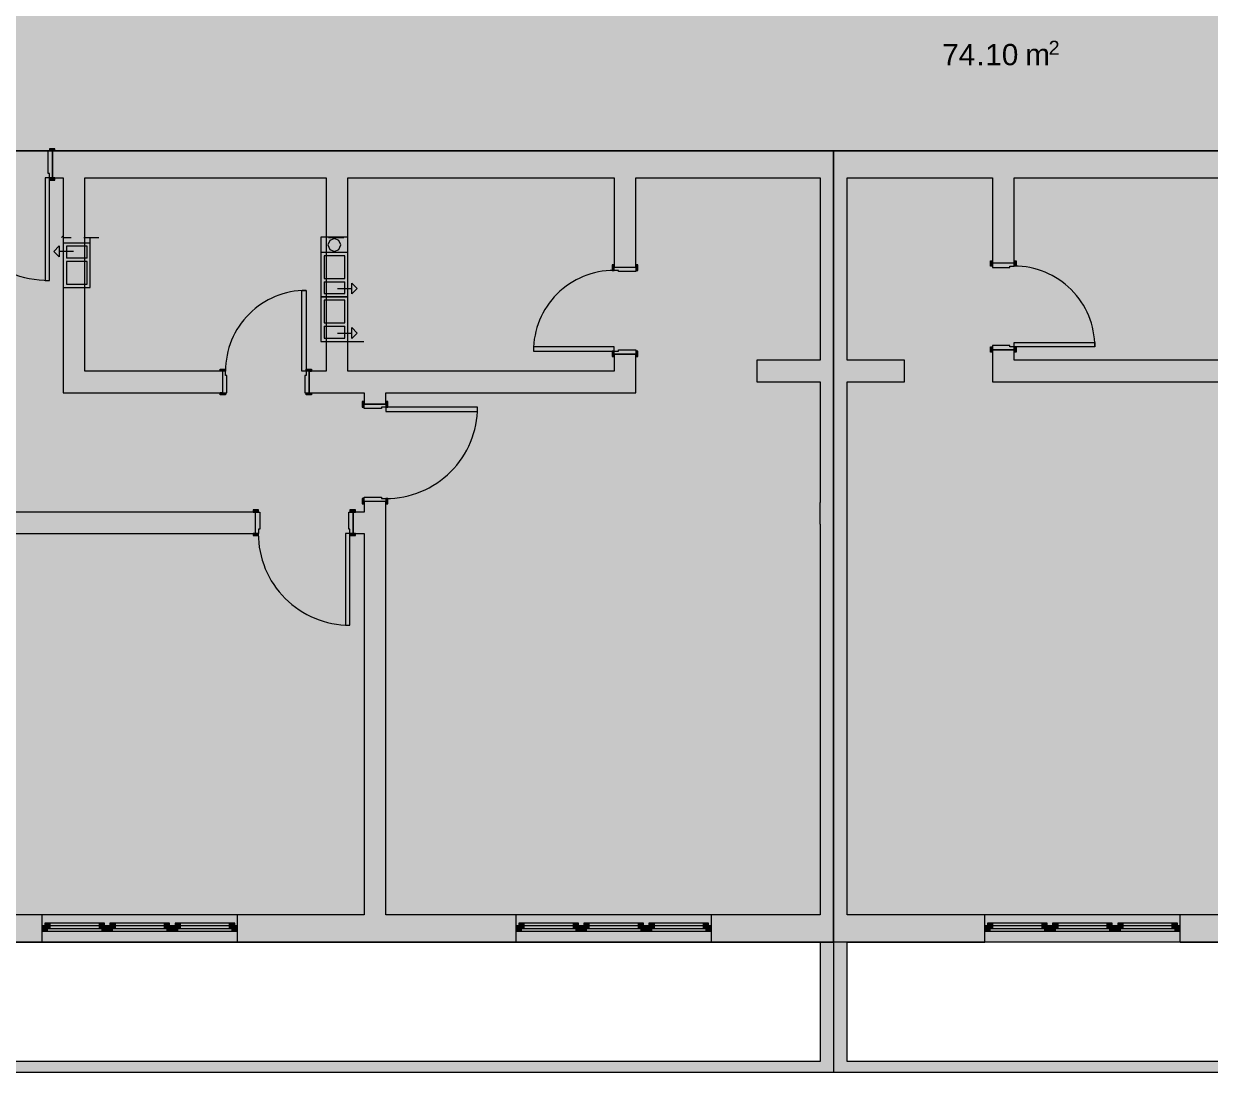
# Model space of a CAD drawing. Header units: centimetres. Extents: x -2733 to 2483, y -2206 to 1504.
# Drawn here: x -450 to 644, y -1778 to -811 of the extents above; entities that cross this region are included whole.
import ezdxf

# ---------------------------------------------------------------- set-up
doc = ezdxf.new("R2010")
doc.units = ezdxf.units.CM
for name, color, linetype, lineweight, true_color in [('kufiri i objektit', 7, 'Continuous', 0, 0xb36d4d), ('PDF_2D Drafting - General', 7, 'Continuous', 0, 0x7f7f7f), ('PDF_Muret', 7, 'Continuous', 0, 0x7f7f7f)]:
    doc.layers.add(name, color=color, linetype=linetype, lineweight=lineweight, true_color=true_color)
doc.layers.add('ndarjet-njesite', color=1, linetype='Continuous', lineweight=0)
doc.layers.add('PDF_Oxhaqet', color=7, linetype='Continuous', lineweight=0)
doc.styles.add('PDF Arial', font='arial.ttf')

msp = doc.modelspace()

# ---------------------------------------------------------------- hatches: boundary and pattern name
at = {"layer": 'PDF_2D Drafting - General', "true_color": 0xe5f8e5, "transparency": 33554559}
msp.add_hatch(color=7, dxfattribs=at).paths.add_polyline_path([(-561.7, -928.1), (-561.7, -747.4), (308.9, -747.4), (308.9, -707.5), (296.4, -707.5), (296.4, 39.3), (308.9, 39.3), (623.6, 39.3), (623.6, -410), (636.1, -410), (1033.6, -410), (1033.6, -422.5), (1033.6, -707.4), (1294, -707.4), (1294, -928.1)])
at = {"layer": 'PDF_2D Drafting - General', "true_color": 0xf2f9ff, "transparency": 33554559}
msp.add_hatch(color=7, dxfattribs=at).paths.add_polyline_path([(296.4, -928.1), (1294, -928.1), (1294, -707.4), (1306.5, -707.4), (1306.5, -235.6), (1306.4, -223.1), (2309, -223.1), (2309, -235.6), (2309, -1389.7), (1863.7, -1389.6), (1679.6, -1389.6), (1679.6, -1657.8), (308.9, -1657.8), (296.4, -1657.8)])
at = {"layer": 'PDF_2D Drafting - General', "true_color": 0xfafafa, "transparency": 33554559}
msp.add_hatch(color=7, dxfattribs=at).paths.add_polyline_path([(-561.7, -804.6), (-561.7, -817.1), (-561.7, -928.1), (296.4, -928.1), (296.4, -1657.8), (-1794.7, -1657.8), (-1794.7, -804.6)])
at = {"layer": 'PDF_Muret', "true_color": 0xffffff, "transparency": 33554559}
for points in [[(-423.7, -928.1), (-423.7, -953.1), (-426.5, -953.1), (-426.5, -949.1), (-427.7, -949.1), (-427.7, -928.1)], [(114.1, -1039.5), (98.1, -1039.5), (98.1, -1038.3), (94.1, -1038.3), (94.1, -1035.5), (114.1, -1035.5)], [(442.8, -1035.6), (442.8, -1031.6), (462.8, -1031.6), (462.8, -1034.4), (458.8, -1034.4), (458.8, -1035.6)], [(114.1, -1115.5), (94.1, -1115.5), (94.1, -1112.7), (98.1, -1112.7), (98.1, -1111.5), (114.1, -1111.5)], [(442.8, -1111.6), (442.8, -1107.6), (458.8, -1107.6), (458.8, -1108.8), (462.8, -1108.8), (462.8, -1111.6)], [(-263, -1151.2), (-267, -1151.2), (-267, -1131.2), (-264.2, -1131.2), (-264.2, -1135.2), (-263, -1135.2)], [(-187, -1151.2), (-191, -1151.2), (-191, -1135.2), (-189.8, -1135.2), (-189.8, -1131.2), (-187, -1131.2)], [(-136.3, -1161.6), (-116.3, -1161.6), (-116.3, -1164.4), (-120.3, -1164.4), (-120.3, -1165.6), (-136.3, -1165.6)], [(-136.3, -1247.6), (-120.3, -1247.6), (-120.3, -1248.8), (-116.3, -1248.8), (-116.3, -1251.6), (-136.3, -1251.6)], [(-232.6, -1261.2), (-232.6, -1277.1), (-233.8, -1277.1), (-233.8, -1281.1), (-236.6, -1281.1), (-236.6, -1261.2)], [(-146.6, -1261.2), (-146.6, -1281.1), (-149.4, -1281.1), (-149.4, -1277.1), (-150.6, -1277.1), (-150.6, -1261.2)], [(-425.7, -1640.3), (-380.7, -1640.3), (-380.7, -1645.3), (-378.2, -1645.3), (-378.2, -1647.8), (-428.2, -1647.8), (-428.2, -1645.3), (-425.7, -1645.3)], [(-365.7, -1640.3), (-320.7, -1640.3), (-320.7, -1645.3), (-318.2, -1645.3), (-318.2, -1647.8), (-368.2, -1647.8), (-368.2, -1645.3), (-365.7, -1645.3)], [(-305.7, -1640.3), (-260.7, -1640.3), (-260.7, -1645.3), (-258.2, -1645.3), (-258.2, -1647.8), (-308.2, -1647.8), (-308.2, -1645.3), (-305.7, -1645.3)], [(11.2, -1640.3), (56.2, -1640.3), (56.2, -1645.3), (58.7, -1645.3), (58.7, -1647.8), (8.7, -1647.8), (8.7, -1645.3), (11.2, -1645.3)], [(71.2, -1640.3), (116.2, -1640.3), (116.2, -1645.3), (118.7, -1645.3), (118.7, -1647.8), (68.7, -1647.8), (68.7, -1645.3), (71.2, -1645.3)], [(131.2, -1640.3), (176.2, -1640.3), (176.2, -1645.3), (178.7, -1645.3), (178.7, -1647.8), (128.7, -1647.8), (128.7, -1645.3), (131.2, -1645.3)], [(443.3, -1640.3), (488.3, -1640.3), (488.3, -1645.3), (490.8, -1645.3), (490.8, -1647.8), (440.8, -1647.8), (440.8, -1645.3), (443.3, -1645.3)], [(503.3, -1640.3), (548.3, -1640.3), (548.3, -1645.3), (550.8, -1645.3), (550.8, -1647.8), (500.8, -1647.8), (500.8, -1645.3), (503.3, -1645.3)], [(563.3, -1640.3), (608.3, -1640.3), (608.3, -1645.3), (610.8, -1645.3), (610.8, -1647.8), (560.8, -1647.8), (560.8, -1645.3), (563.3, -1645.3)], [(-433.2, -1647.8), (-433.2, -1642.8), (-430.7, -1642.8), (-430.7, -1645.3), (-428.2, -1645.3), (-428.2, -1647.8)], [(-373.2, -1642.8), (-373.2, -1647.8), (-378.2, -1647.8), (-378.2, -1645.3), (-375.7, -1645.3), (-375.7, -1642.8)], [(-373.2, -1647.8), (-373.2, -1642.8), (-370.7, -1642.8), (-370.7, -1645.3), (-368.2, -1645.3), (-368.2, -1647.8)], [(-313.2, -1642.8), (-313.2, -1647.8), (-318.2, -1647.8), (-318.2, -1645.3), (-315.7, -1645.3), (-315.7, -1642.8)], [(-313.2, -1647.8), (-313.2, -1642.8), (-310.7, -1642.8), (-310.7, -1645.3), (-308.2, -1645.3), (-308.2, -1647.8)], [(-253.2, -1642.8), (-253.2, -1647.8), (-258.2, -1647.8), (-258.2, -1645.3), (-255.7, -1645.3), (-255.7, -1642.8)], [(3.7, -1647.8), (3.7, -1642.8), (6.2, -1642.8), (6.2, -1645.3), (8.7, -1645.3), (8.7, -1647.8)], [(63.7, -1642.8), (63.7, -1647.8), (58.7, -1647.8), (58.7, -1645.3), (61.2, -1645.3), (61.2, -1642.8)], [(63.7, -1647.8), (63.7, -1642.8), (66.2, -1642.8), (66.2, -1645.3), (68.7, -1645.3), (68.7, -1647.8)], [(123.7, -1642.8), (123.7, -1647.8), (118.7, -1647.8), (118.7, -1645.3), (121.2, -1645.3), (121.2, -1642.8)], [(123.7, -1647.8), (123.7, -1642.8), (126.2, -1642.8), (126.2, -1645.3), (128.7, -1645.3), (128.7, -1647.8)], [(183.7, -1642.8), (183.7, -1647.8), (178.7, -1647.8), (178.7, -1645.3), (181.2, -1645.3), (181.2, -1642.8)], [(435.8, -1647.8), (435.8, -1642.8), (438.3, -1642.8), (438.3, -1645.3), (440.8, -1645.3), (440.8, -1647.8)], [(495.8, -1642.8), (495.8, -1647.8), (490.8, -1647.8), (490.8, -1645.3), (493.3, -1645.3), (493.3, -1642.8)], [(495.8, -1647.8), (495.8, -1642.8), (498.3, -1642.8), (498.3, -1645.3), (500.8, -1645.3), (500.8, -1647.8)], [(555.8, -1642.8), (555.8, -1647.8), (550.8, -1647.8), (550.8, -1645.3), (553.3, -1645.3), (553.3, -1642.8)], [(555.8, -1647.8), (555.8, -1642.8), (558.3, -1642.8), (558.3, -1645.3), (560.8, -1645.3), (560.8, -1647.8)], [(615.8, -1642.8), (615.8, -1647.8), (610.8, -1647.8), (610.8, -1645.3), (613.3, -1645.3), (613.3, -1642.8)]]:
    msp.add_hatch(color=7, dxfattribs=at).paths.add_polyline_path(points)

# ---------------------------------------------------------------- linework, layer by layer
at = {"layer": 'kufiri i objektit', "lineweight": 5}
msp.add_lwpolyline([(293.9, 39.3), (293.9, 122.7), (-2197.9, 122.7), (-2197.9, -1778), (2482.6, -1778), (2482.6, 1504), (532.4, 1504), (532.4, 39.3)], close=True, dxfattribs=at)
at = {"layer": 'ndarjet-njesite'}
for points in [[(-561.7, -928.1), (-561.7, -747.4), (308.9, -747.4), (308.9, 39.3), (636.1, 39.3), (636.1, -397.5), (832, -397.5), (1021.1, -397.5), (1021.1, -707.4), (1294, -707.4), (1294, -928.1), (-561.7, -928.1)], [(296.4, -928.1), (1294, -928.1), (1294, -707.4), (1306.5, -707.4), (1306.5, -235.6), (1306.4, -223.1), (2309, -223.1), (2309, -235.6), (2309, -1389.7), (1863.7, -1389.6), (1679.6, -1389.6), (1679.6, -1657.8), (308.9, -1657.8), (296.4, -1657.8), (296.4, -928.1)], [(-561.7, -804.6), (-561.7, -817.1), (-561.7, -928.1), (296.4, -928.1), (296.4, -1657.8), (-1794.7, -1657.8), (-1794.7, -804.6), (-561.7, -804.6)]]:
    msp.add_lwpolyline(points, close=True, dxfattribs=at)
msp.add_lwpolyline([(296.4, -1657.8), (296.4, -1778)], dxfattribs=at)
at = {"layer": 'PDF_2D Drafting - General', "lineweight": 9}
for points in [[(296.4, -928.1), (-561.7, -928.1)], [(-561.7, -928.1), (1294, -928.1)], [(296.4, -928.1), (1294, -928.1)], [(296.4, -1657.8), (296.4, -928.1)], [(296.4, -1657.8), (296.4, -928.1)], [(-1794.7, -1657.8), (296.4, -1657.8)], [(308.9, -1657.8), (296.4, -1657.8)], [(1679.6, -1657.8), (308.9, -1657.8)]]:
    msp.add_lwpolyline(points, dxfattribs=at)
at = {"layer": 'PDF_Muret', "lineweight": 5}
for points in [[(-427.7, -949.1), (-427.7, -928.1)], [(-427.7, -928.1), (-423.7, -928.1)], [(-421.5, -926.2), (-426.5, -926.2)], [(-426.5, -926.2), (-426.5, -928.1)], [(-426.5, -928.1), (-421.5, -928.1)], [(-423.7, -928.1), (-423.7, -953.1)], [(-421.5, -928.1), (-421.5, -926.2)], [(-426.5, -949.1), (-427.7, -949.1)], [(-426.5, -953.1), (-426.5, -949.1)], [(-426.5, -953.1), (-430.5, -953.1)], [(-430.5, -953.1), (-430.5, -1047.6)], [(-421.5, -953.1), (-426.5, -953.1)], [(-426.5, -953.1), (-426.5, -955)], [(-423.7, -953.1), (-426.5, -953.1)], [(-426.5, -1047.6), (-426.5, -953.1)], [(-426.5, -955), (-421.5, -955)], [(-421.5, -955), (-421.5, -953.1)], [(94.1, -1033.3), (92.2, -1033.3)], [(92.2, -1033.3), (92.2, -1038.3)], [(92.2, -1038.3), (94.1, -1038.3)], [(94.1, -1038.3), (94.1, -1033.3)], [(94.1, -1038.3), (94.1, -1035.5)], [(94.1, -1035.5), (114.1, -1035.5)], [(98.1, -1038.3), (94.1, -1038.3)], [(98.1, -1039.5), (98.1, -1038.3)], [(116, -1033.3), (114.1, -1033.3)], [(114.1, -1033.3), (114.1, -1038.3)], [(114.1, -1035.5), (114.1, -1039.5)], [(114.1, -1038.3), (116, -1038.3)], [(116, -1038.3), (116, -1033.3)], [(440.9, -1034.4), (440.9, -1029.4)], [(440.9, -1029.4), (442.8, -1029.4)], [(442.8, -1034.4), (440.9, -1034.4)], [(442.8, -1029.4), (442.8, -1034.4)], [(462.8, -1031.6), (442.8, -1031.6)], [(442.8, -1031.6), (442.8, -1035.6)], [(442.8, -1035.6), (458.8, -1035.6)], [(458.8, -1035.6), (458.8, -1034.4)], [(458.8, -1034.4), (462.8, -1034.4)], [(462.8, -1034.4), (462.8, -1029.4)], [(462.8, -1029.4), (464.7, -1029.4)], [(462.8, -1034.4), (462.8, -1031.6)], [(464.7, -1034.4), (462.8, -1034.4)], [(464.7, -1029.4), (464.7, -1034.4)], [(-430.5, -1047.6), (-426.5, -1047.6)], [(114.1, -1039.5), (98.1, -1039.5)], [(-193.8, -1131.2), (-193.8, -1056.8)], [(-193.8, -1056.8), (-189.8, -1056.8)], [(-189.8, -1056.8), (-189.8, -1131.2)], [(94.1, -1108.7), (19.7, -1108.7)], [(19.7, -1108.7), (19.7, -1112.7)], [(19.7, -1112.7), (94.1, -1112.7)], [(92.2, -1112.7), (92.2, -1117.7)], [(94.1, -1112.7), (92.2, -1112.7)], [(94.1, -1112.7), (94.1, -1108.7)], [(94.1, -1117.7), (94.1, -1112.7)], [(94.1, -1115.5), (94.1, -1112.7)], [(94.1, -1112.7), (98.1, -1112.7)], [(114.1, -1115.5), (94.1, -1115.5)], [(98.1, -1112.7), (98.1, -1111.5)], [(98.1, -1111.5), (114.1, -1111.5)], [(114.1, -1111.5), (114.1, -1115.5)], [(114.1, -1112.7), (114.1, -1117.7)], [(116, -1112.7), (114.1, -1112.7)], [(116, -1117.7), (116, -1112.7)], [(440.9, -1113.8), (440.9, -1108.8)], [(440.9, -1108.8), (442.8, -1108.8)], [(442.8, -1113.8), (440.9, -1113.8)], [(458.8, -1107.6), (442.8, -1107.6)], [(442.8, -1107.6), (442.8, -1111.6)], [(442.8, -1108.8), (442.8, -1113.8)], [(442.8, -1111.6), (462.8, -1111.6)], [(458.8, -1108.8), (458.8, -1107.6)], [(462.8, -1108.8), (458.8, -1108.8)], [(462.8, -1108.8), (462.8, -1104.8)], [(462.8, -1104.8), (537.2, -1104.8)], [(462.8, -1113.8), (462.8, -1108.8)], [(462.8, -1108.8), (464.7, -1108.8)], [(462.8, -1111.6), (462.8, -1108.8)], [(537.2, -1108.8), (462.8, -1108.8)], [(464.7, -1113.8), (462.8, -1113.8)], [(464.7, -1108.8), (464.7, -1113.8)], [(537.2, -1104.8), (537.2, -1108.8)], [(92.2, -1117.7), (94.1, -1117.7)], [(114.1, -1117.7), (116, -1117.7)], [(-269.2, -1131.2), (-269.2, -1129.3)], [(-269.2, -1129.3), (-264.2, -1129.3)], [(-264.2, -1131.2), (-269.2, -1131.2)], [(-264.2, -1131.2), (-267, -1131.2)], [(-267, -1131.2), (-267, -1151.2)], [(-264.2, -1129.3), (-264.2, -1131.2)], [(-264.2, -1135.2), (-264.2, -1131.2)], [(-263, -1135.2), (-264.2, -1135.2)], [(-263, -1151.2), (-263, -1135.2)], [(-189.8, -1131.2), (-193.8, -1131.2)], [(-189.8, -1135.2), (-191, -1135.2)], [(-191, -1135.2), (-191, -1151.2)], [(-189.8, -1129.3), (-184.8, -1129.3)], [(-189.8, -1131.2), (-189.8, -1129.3)], [(-184.8, -1131.2), (-189.8, -1131.2)], [(-187, -1131.2), (-189.8, -1131.2)], [(-189.8, -1131.2), (-189.8, -1135.2)], [(-187, -1151.2), (-187, -1131.2)], [(-184.8, -1129.3), (-184.8, -1131.2)], [(-269.2, -1153.1), (-269.2, -1151.2)], [(-269.2, -1151.2), (-264.2, -1151.2)], [(-264.2, -1153.1), (-269.2, -1153.1)], [(-267, -1151.2), (-263, -1151.2)], [(-264.2, -1151.2), (-264.2, -1153.1)], [(-191, -1151.2), (-187, -1151.2)], [(-189.8, -1151.2), (-184.8, -1151.2)], [(-189.8, -1153.1), (-189.8, -1151.2)], [(-184.8, -1153.1), (-189.8, -1153.1)], [(-184.8, -1151.2), (-184.8, -1153.1)], [(-136.3, -1159.4), (-138.2, -1159.4)], [(-138.2, -1159.4), (-138.2, -1164.4)], [(-136.3, -1164.4), (-136.3, -1159.4)], [(-114.4, -1159.4), (-116.3, -1159.4)], [(-116.3, -1159.4), (-116.3, -1164.4)], [(-114.4, -1164.4), (-114.4, -1159.4)], [(-138.2, -1164.4), (-136.3, -1164.4)], [(-136.3, -1161.6), (-116.3, -1161.6)], [(-136.3, -1165.6), (-136.3, -1161.6)], [(-120.3, -1165.6), (-136.3, -1165.6)], [(-116.3, -1164.4), (-120.3, -1164.4)], [(-120.3, -1164.4), (-120.3, -1165.6)], [(-116.3, -1161.6), (-116.3, -1164.4)], [(-116.3, -1164.4), (-114.4, -1164.4)], [(-31.9, -1164.4), (-116.3, -1164.4)], [(-116.3, -1164.4), (-116.3, -1168.4)], [(-116.3, -1168.4), (-31.9, -1168.4)], [(-31.9, -1168.4), (-31.9, -1164.4)], [(-138.2, -1248.8), (-138.2, -1253.8)], [(-136.3, -1248.8), (-138.2, -1248.8)], [(-138.2, -1253.8), (-136.3, -1253.8)], [(-136.3, -1247.6), (-120.3, -1247.6)], [(-136.3, -1251.6), (-136.3, -1247.6)], [(-136.3, -1253.8), (-136.3, -1248.8)], [(-116.3, -1251.6), (-136.3, -1251.6)], [(-120.3, -1247.6), (-120.3, -1248.8)], [(-120.3, -1248.8), (-116.3, -1248.8)], [(-116.3, -1248.8), (-116.3, -1253.8)], [(-114.4, -1248.8), (-116.3, -1248.8)], [(-116.3, -1248.8), (-116.3, -1251.6)], [(-116.3, -1253.8), (-114.4, -1253.8)], [(-114.4, -1253.8), (-114.4, -1248.8)], [(-233.8, -1259.3), (-238.8, -1259.3)], [(-238.8, -1259.3), (-238.8, -1261.2)], [(-238.8, -1261.2), (-233.8, -1261.2)], [(-236.6, -1281.1), (-236.6, -1261.2)], [(-236.6, -1261.2), (-232.6, -1261.2)], [(-233.8, -1261.2), (-233.8, -1259.3)], [(-232.6, -1261.2), (-232.6, -1277.1)], [(-150.6, -1277.1), (-150.6, -1261.2)], [(-150.6, -1261.2), (-146.6, -1261.2)], [(-144.4, -1259.3), (-149.4, -1259.3)], [(-149.4, -1259.3), (-149.4, -1261.2)], [(-149.4, -1261.2), (-144.4, -1261.2)], [(-146.6, -1261.2), (-146.6, -1281.1)], [(-144.4, -1261.2), (-144.4, -1259.3)], [(-232.6, -1277.1), (-233.8, -1277.1)], [(-233.8, -1277.1), (-233.8, -1281.1)], [(-149.4, -1277.1), (-150.6, -1277.1)], [(-149.4, -1281.1), (-149.4, -1277.1)], [(-233.8, -1281.1), (-238.8, -1281.1)], [(-238.8, -1281.1), (-238.8, -1283)], [(-238.8, -1283), (-233.8, -1283)], [(-233.8, -1281.1), (-236.6, -1281.1)], [(-233.8, -1283), (-233.8, -1281.1)], [(-149.4, -1281.1), (-153.4, -1281.1)], [(-153.4, -1281.1), (-153.4, -1365.5)], [(-144.4, -1281.1), (-149.4, -1281.1)], [(-149.4, -1281.1), (-149.4, -1283)], [(-146.6, -1281.1), (-149.4, -1281.1)], [(-149.4, -1365.5), (-149.4, -1281.1)], [(-149.4, -1283), (-144.4, -1283)], [(-144.4, -1283), (-144.4, -1281.1)], [(-153.4, -1365.5), (-149.4, -1365.5)], [(-253.2, -1632.8), (-433.2, -1632.8)], [(-425.7, -1640.3), (-430.7, -1640.3)], [(-430.7, -1640.3), (-430.7, -1645.3)], [(-380.7, -1640.3), (-425.7, -1640.3)], [(-425.7, -1645.3), (-425.7, -1640.3)], [(-380.7, -1640.3), (-425.7, -1640.3)], [(-375.7, -1640.3), (-380.7, -1640.3)], [(-380.7, -1640.3), (-380.7, -1645.3)], [(-375.7, -1645.3), (-375.7, -1640.3)], [(-365.7, -1640.3), (-370.7, -1640.3)], [(-370.7, -1640.3), (-370.7, -1645.3)], [(-320.7, -1640.3), (-365.7, -1640.3)], [(-365.7, -1645.3), (-365.7, -1640.3)], [(-320.7, -1640.3), (-365.7, -1640.3)], [(-315.7, -1640.3), (-320.7, -1640.3)], [(-320.7, -1640.3), (-320.7, -1645.3)], [(-315.7, -1645.3), (-315.7, -1640.3)], [(-305.7, -1640.3), (-310.7, -1640.3)], [(-310.7, -1640.3), (-310.7, -1645.3)], [(-260.7, -1640.3), (-305.7, -1640.3)], [(-305.7, -1645.3), (-305.7, -1640.3)], [(-260.7, -1640.3), (-305.7, -1640.3)], [(-255.7, -1640.3), (-260.7, -1640.3)], [(-260.7, -1640.3), (-260.7, -1645.3)], [(-255.7, -1645.3), (-255.7, -1640.3)], [(183.7, -1632.8), (3.7, -1632.8)], [(11.2, -1640.3), (6.2, -1640.3)], [(6.2, -1640.3), (6.2, -1645.3)], [(56.2, -1640.3), (11.2, -1640.3)], [(11.2, -1645.3), (11.2, -1640.3)], [(56.2, -1640.3), (11.2, -1640.3)], [(61.2, -1640.3), (56.2, -1640.3)], [(56.2, -1640.3), (56.2, -1645.3)], [(61.2, -1645.3), (61.2, -1640.3)], [(71.2, -1640.3), (66.2, -1640.3)], [(66.2, -1640.3), (66.2, -1645.3)], [(116.2, -1640.3), (71.2, -1640.3)], [(71.2, -1645.3), (71.2, -1640.3)], [(116.2, -1640.3), (71.2, -1640.3)], [(121.2, -1640.3), (116.2, -1640.3)], [(116.2, -1640.3), (116.2, -1645.3)], [(121.2, -1645.3), (121.2, -1640.3)], [(131.2, -1640.3), (126.2, -1640.3)], [(126.2, -1640.3), (126.2, -1645.3)], [(176.2, -1640.3), (131.2, -1640.3)], [(131.2, -1645.3), (131.2, -1640.3)], [(176.2, -1640.3), (131.2, -1640.3)], [(181.2, -1640.3), (176.2, -1640.3)], [(176.2, -1640.3), (176.2, -1645.3)], [(181.2, -1645.3), (181.2, -1640.3)], [(615.8, -1632.8), (435.8, -1632.8)], [(443.3, -1640.3), (438.3, -1640.3)], [(438.3, -1640.3), (438.3, -1645.3)], [(488.3, -1640.3), (443.3, -1640.3)], [(443.3, -1645.3), (443.3, -1640.3)], [(488.3, -1640.3), (443.3, -1640.3)], [(493.3, -1640.3), (488.3, -1640.3)], [(488.3, -1640.3), (488.3, -1645.3)], [(493.3, -1645.3), (493.3, -1640.3)], [(503.3, -1640.3), (498.3, -1640.3)], [(498.3, -1640.3), (498.3, -1645.3)], [(548.3, -1640.3), (503.3, -1640.3)], [(503.3, -1645.3), (503.3, -1640.3)], [(548.3, -1640.3), (503.3, -1640.3)], [(553.3, -1640.3), (548.3, -1640.3)], [(548.3, -1640.3), (548.3, -1645.3)], [(553.3, -1645.3), (553.3, -1640.3)], [(563.3, -1640.3), (558.3, -1640.3)], [(558.3, -1640.3), (558.3, -1645.3)], [(608.3, -1640.3), (563.3, -1640.3)], [(563.3, -1645.3), (563.3, -1640.3)], [(608.3, -1640.3), (563.3, -1640.3)], [(613.3, -1640.3), (608.3, -1640.3)], [(608.3, -1640.3), (608.3, -1645.3)], [(613.3, -1645.3), (613.3, -1640.3)], [(-430.7, -1642.8), (-433.2, -1642.8)], [(-433.2, -1647.8), (-428.2, -1647.8)], [(-430.7, -1645.3), (-430.7, -1642.8)], [(-428.2, -1645.3), (-430.7, -1645.3)], [(-430.7, -1645.3), (-425.7, -1645.3)], [(-428.2, -1647.8), (-428.2, -1645.3)], [(-428.2, -1647.8), (-378.2, -1647.8)], [(-380.7, -1642.8), (-425.7, -1642.8)], [(-425.7, -1645.3), (-380.7, -1645.3)], [(-380.7, -1645.3), (-375.7, -1645.3)], [(-375.7, -1645.3), (-378.2, -1645.3)], [(-378.2, -1645.3), (-378.2, -1647.8)], [(-378.2, -1647.8), (-373.2, -1647.8)], [(-373.2, -1642.8), (-375.7, -1642.8)], [(-375.7, -1642.8), (-375.7, -1645.3)], [(-370.7, -1642.8), (-373.2, -1642.8)], [(-373.2, -1647.8), (-368.2, -1647.8)], [(-370.7, -1645.3), (-370.7, -1642.8)], [(-368.2, -1645.3), (-370.7, -1645.3)], [(-370.7, -1645.3), (-365.7, -1645.3)], [(-368.2, -1647.8), (-368.2, -1645.3)], [(-368.2, -1647.8), (-318.2, -1647.8)], [(-320.7, -1642.8), (-365.7, -1642.8)], [(-365.7, -1645.3), (-320.7, -1645.3)], [(-320.7, -1645.3), (-315.7, -1645.3)], [(-315.7, -1645.3), (-318.2, -1645.3)], [(-318.2, -1645.3), (-318.2, -1647.8)], [(-318.2, -1647.8), (-313.2, -1647.8)], [(-313.2, -1642.8), (-315.7, -1642.8)], [(-315.7, -1642.8), (-315.7, -1645.3)], [(-310.7, -1642.8), (-313.2, -1642.8)], [(-313.2, -1647.8), (-308.2, -1647.8)], [(-310.7, -1645.3), (-310.7, -1642.8)], [(-308.2, -1645.3), (-310.7, -1645.3)], [(-310.7, -1645.3), (-305.7, -1645.3)], [(-308.2, -1647.8), (-308.2, -1645.3)], [(-308.2, -1647.8), (-258.2, -1647.8)], [(-260.7, -1642.8), (-305.7, -1642.8)], [(-305.7, -1645.3), (-260.7, -1645.3)], [(-260.7, -1645.3), (-255.7, -1645.3)], [(-255.7, -1645.3), (-258.2, -1645.3)], [(-258.2, -1645.3), (-258.2, -1647.8)], [(-258.2, -1647.8), (-253.2, -1647.8)], [(-253.2, -1642.8), (-255.7, -1642.8)], [(-255.7, -1642.8), (-255.7, -1645.3)], [(6.2, -1642.8), (3.7, -1642.8)], [(3.7, -1647.8), (8.7, -1647.8)], [(6.2, -1645.3), (6.2, -1642.8)], [(8.7, -1645.3), (6.2, -1645.3)], [(6.2, -1645.3), (11.2, -1645.3)], [(8.7, -1647.8), (8.7, -1645.3)], [(8.7, -1647.8), (58.7, -1647.8)], [(56.2, -1642.8), (11.2, -1642.8)], [(11.2, -1645.3), (56.2, -1645.3)], [(56.2, -1645.3), (61.2, -1645.3)], [(61.2, -1645.3), (58.7, -1645.3)], [(58.7, -1645.3), (58.7, -1647.8)], [(58.7, -1647.8), (63.7, -1647.8)], [(63.7, -1642.8), (61.2, -1642.8)], [(61.2, -1642.8), (61.2, -1645.3)], [(66.2, -1642.8), (63.7, -1642.8)], [(63.7, -1647.8), (68.7, -1647.8)], [(66.2, -1645.3), (66.2, -1642.8)], [(68.7, -1645.3), (66.2, -1645.3)], [(66.2, -1645.3), (71.2, -1645.3)], [(68.7, -1647.8), (68.7, -1645.3)], [(68.7, -1647.8), (118.7, -1647.8)], [(116.2, -1642.8), (71.2, -1642.8)], [(71.2, -1645.3), (116.2, -1645.3)], [(116.2, -1645.3), (121.2, -1645.3)], [(121.2, -1645.3), (118.7, -1645.3)], [(118.7, -1645.3), (118.7, -1647.8)], [(118.7, -1647.8), (123.7, -1647.8)], [(123.7, -1642.8), (121.2, -1642.8)], [(121.2, -1642.8), (121.2, -1645.3)], [(126.2, -1642.8), (123.7, -1642.8)], [(123.7, -1647.8), (128.7, -1647.8)], [(126.2, -1645.3), (126.2, -1642.8)], [(128.7, -1645.3), (126.2, -1645.3)], [(126.2, -1645.3), (131.2, -1645.3)], [(128.7, -1647.8), (128.7, -1645.3)], [(128.7, -1647.8), (178.7, -1647.8)], [(176.2, -1642.8), (131.2, -1642.8)], [(131.2, -1645.3), (176.2, -1645.3)], [(176.2, -1645.3), (181.2, -1645.3)], [(181.2, -1645.3), (178.7, -1645.3)], [(178.7, -1645.3), (178.7, -1647.8)], [(178.7, -1647.8), (183.7, -1647.8)], [(183.7, -1642.8), (181.2, -1642.8)], [(181.2, -1642.8), (181.2, -1645.3)], [(438.3, -1642.8), (435.8, -1642.8)], [(435.8, -1647.8), (440.8, -1647.8)], [(438.3, -1645.3), (438.3, -1642.8)], [(440.8, -1645.3), (438.3, -1645.3)], [(438.3, -1645.3), (443.3, -1645.3)], [(440.8, -1647.8), (440.8, -1645.3)], [(440.8, -1647.8), (490.8, -1647.8)], [(488.3, -1642.8), (443.3, -1642.8)], [(443.3, -1645.3), (488.3, -1645.3)], [(488.3, -1645.3), (493.3, -1645.3)], [(493.3, -1645.3), (490.8, -1645.3)], [(490.8, -1645.3), (490.8, -1647.8)], [(490.8, -1647.8), (495.8, -1647.8)], [(495.8, -1642.8), (493.3, -1642.8)], [(493.3, -1642.8), (493.3, -1645.3)], [(498.3, -1642.8), (495.8, -1642.8)], [(495.8, -1647.8), (500.8, -1647.8)], [(498.3, -1645.3), (498.3, -1642.8)], [(500.8, -1645.3), (498.3, -1645.3)], [(498.3, -1645.3), (503.3, -1645.3)], [(500.8, -1647.8), (500.8, -1645.3)], [(500.8, -1647.8), (550.8, -1647.8)], [(548.3, -1642.8), (503.3, -1642.8)], [(503.3, -1645.3), (548.3, -1645.3)], [(548.3, -1645.3), (553.3, -1645.3)], [(553.3, -1645.3), (550.8, -1645.3)], [(550.8, -1645.3), (550.8, -1647.8)], [(550.8, -1647.8), (555.8, -1647.8)], [(555.8, -1642.8), (553.3, -1642.8)], [(553.3, -1642.8), (553.3, -1645.3)], [(558.3, -1642.8), (555.8, -1642.8)], [(555.8, -1647.8), (560.8, -1647.8)], [(558.3, -1645.3), (558.3, -1642.8)], [(560.8, -1645.3), (558.3, -1645.3)], [(558.3, -1645.3), (563.3, -1645.3)], [(560.8, -1647.8), (560.8, -1645.3)], [(560.8, -1647.8), (610.8, -1647.8)], [(608.3, -1642.8), (563.3, -1642.8)], [(563.3, -1645.3), (608.3, -1645.3)], [(608.3, -1645.3), (613.3, -1645.3)], [(613.3, -1645.3), (610.8, -1645.3)], [(610.8, -1645.3), (610.8, -1647.8)], [(610.8, -1647.8), (615.8, -1647.8)], [(615.8, -1642.8), (613.3, -1642.8)], [(613.3, -1642.8), (613.3, -1645.3)], [(-253.2, -1657.8), (-433.2, -1657.8)], [(183.7, -1657.8), (3.7, -1657.8)], [(615.8, -1657.8), (435.8, -1657.8)]]:
    msp.add_lwpolyline(points, dxfattribs=at)
at = {"layer": 'PDF_Muret', "color": 251, "lineweight": 5, "true_color": 0x6a6a6a}
for points in [[(-423.7, -928.1), (-421.5, -928.1)], [(-423.7, -953.1), (-423.7, -928.1)], [(1294, -928.1), (-423.7, -928.1)], [(-423.7, -953.1), (-423.7, -928.1)], [(-423.7, -953.1), (-423.7, -928.1)], [(-423.7, -928.1), (-421.5, -928.1)], [(-423.7, -928.1), (-421.5, -928.1)], [(-423.7, -953.1), (-421.5, -953.1)], [(-423.7, -953.1), (-413.8, -953.1)], [(-423.7, -953.1), (-421.5, -953.1)], [(-423.7, -953.1), (-421.5, -953.1)], [(-413.8, -953.1), (-413.8, -1054.1)], [(-393.8, -1054.1), (-393.8, -953.1)], [(-393.8, -953.1), (-171.3, -953.1)], [(-171.3, -953.1), (-171.3, -1131.2)], [(-151.3, -953.1), (94.1, -953.1)], [(-151.3, -1131.2), (-151.3, -953.1)], [(94.1, -953.1), (94.1, -1035.5)], [(114.1, -953.1), (283.9, -953.1)], [(114.1, -1035.5), (114.1, -953.1)], [(283.9, -953.1), (283.9, -1121.2)], [(308.9, -1121.2), (308.9, -953.1)], [(308.9, -953.1), (442.8, -953.1)], [(442.8, -953.1), (442.8, -1031.6)], [(462.8, -1031.6), (462.8, -953.1)], [(462.8, -953.1), (708.8, -953.1)], [(94.1, -1035.5), (94.1, -1033.3)], [(94.1, -1035.5), (94.1, -1033.3)], [(94.1, -1035.5), (94.1, -1033.3)], [(94.1, -1035.5), (114.1, -1035.5)], [(94.1, -1035.5), (114.1, -1035.5)], [(94.1, -1035.5), (114.1, -1035.5)], [(114.1, -1035.5), (114.1, -1033.3)], [(114.1, -1035.5), (114.1, -1033.3)], [(114.1, -1035.5), (114.1, -1033.3)], [(442.8, -1031.6), (442.8, -1029.4)], [(442.8, -1031.6), (442.8, -1029.4)], [(442.8, -1031.6), (442.8, -1029.4)], [(462.8, -1031.6), (442.8, -1031.6)], [(462.8, -1031.6), (442.8, -1031.6)], [(462.8, -1031.6), (442.8, -1031.6)], [(462.8, -1031.6), (462.8, -1029.4)], [(462.8, -1031.6), (462.8, -1029.4)], [(462.8, -1031.6), (462.8, -1029.4)], [(-413.8, -1054.1), (-413.8, -1151.2)], [(-393.8, -1131.2), (-393.8, -1054.1)], [(94.1, -1115.5), (94.1, -1117.7)], [(94.1, -1115.5), (114.1, -1115.5)], [(94.1, -1115.5), (94.1, -1131.2)], [(94.1, -1115.5), (114.1, -1115.5)], [(94.1, -1115.5), (114.1, -1115.5)], [(94.1, -1115.5), (94.1, -1117.7)], [(94.1, -1115.5), (94.1, -1117.7)], [(114.1, -1115.5), (114.1, -1117.7)], [(114.1, -1151.2), (114.1, -1115.5)], [(114.1, -1115.5), (114.1, -1117.7)], [(114.1, -1115.5), (114.1, -1117.7)], [(442.8, -1111.6), (442.8, -1113.8)], [(462.8, -1111.6), (442.8, -1111.6)], [(442.8, -1111.6), (442.8, -1141.2)], [(462.8, -1111.6), (442.8, -1111.6)], [(462.8, -1111.6), (442.8, -1111.6)], [(442.8, -1111.6), (442.8, -1113.8)], [(442.8, -1111.6), (442.8, -1113.8)], [(462.8, -1111.6), (462.8, -1113.8)], [(462.8, -1121.2), (462.8, -1111.6)], [(462.8, -1111.6), (462.8, -1113.8)], [(462.8, -1111.6), (462.8, -1113.8)], [(283.9, -1121.2), (225.5, -1121.2)], [(225.5, -1121.2), (225.5, -1141.2)], [(361.8, -1121.2), (308.9, -1121.2)], [(361.8, -1141.2), (361.8, -1121.2)], [(750.8, -1121.2), (462.8, -1121.2)], [(-267, -1131.2), (-393.8, -1131.2)], [(-267, -1131.2), (-269.2, -1131.2)], [(-267, -1131.2), (-269.2, -1131.2)], [(-267, -1131.2), (-269.2, -1131.2)], [(-267, -1131.2), (-267, -1151.2)], [(-267, -1131.2), (-267, -1151.2)], [(-267, -1131.2), (-267, -1151.2)], [(-187, -1131.2), (-184.8, -1131.2)], [(-187, -1131.2), (-187, -1151.2)], [(-171.3, -1131.2), (-187, -1131.2)], [(-187, -1131.2), (-187, -1151.2)], [(-187, -1131.2), (-187, -1151.2)], [(-187, -1131.2), (-184.8, -1131.2)], [(-187, -1131.2), (-184.8, -1131.2)], [(94.1, -1131.2), (-151.3, -1131.2)], [(225.5, -1141.2), (283.9, -1141.2)], [(283.9, -1141.2), (283.9, -1252.3)], [(308.9, -1252.3), (308.9, -1141.2)], [(308.9, -1141.2), (361.8, -1141.2)], [(442.8, -1141.2), (750.8, -1141.2)], [(-413.8, -1151.2), (-267, -1151.2)], [(-267, -1151.2), (-269.2, -1151.2)], [(-267, -1151.2), (-269.2, -1151.2)], [(-267, -1151.2), (-269.2, -1151.2)], [(-187, -1151.2), (-184.8, -1151.2)], [(-187, -1151.2), (-136.3, -1151.2)], [(-187, -1151.2), (-184.8, -1151.2)], [(-187, -1151.2), (-184.8, -1151.2)], [(-136.3, -1151.2), (-136.3, -1161.6)], [(-136.3, -1161.6), (-136.3, -1159.4)], [(-136.3, -1161.6), (-136.3, -1159.4)], [(-136.3, -1161.6), (-136.3, -1159.4)], [(-116.3, -1161.6), (-116.3, -1151.2)], [(-116.3, -1151.2), (114.1, -1151.2)], [(-116.3, -1161.6), (-116.3, -1159.4)], [(-116.3, -1161.6), (-116.3, -1159.4)], [(-116.3, -1161.6), (-116.3, -1159.4)], [(-116.3, -1161.6), (-136.3, -1161.6)], [(-116.3, -1161.6), (-136.3, -1161.6)], [(-116.3, -1161.6), (-136.3, -1161.6)], [(-136.3, -1251.6), (-136.3, -1253.8)], [(-116.3, -1251.6), (-136.3, -1251.6)], [(-136.3, -1251.6), (-136.3, -1261.2)], [(-116.3, -1251.6), (-136.3, -1251.6)], [(-116.3, -1251.6), (-136.3, -1251.6)], [(-136.3, -1251.6), (-136.3, -1253.8)], [(-136.3, -1251.6), (-136.3, -1253.8)], [(-116.3, -1251.6), (-116.3, -1253.8)], [(-116.3, -1632.8), (-116.3, -1251.6)], [(-116.3, -1251.6), (-116.3, -1253.8)], [(-116.3, -1251.6), (-116.3, -1253.8)], [(283.9, -1252.3), (283.8, -1252.3)], [(283.8, -1252.3), (283.8, -1272.4)], [(308.9, -1272.4), (308.9, -1252.3)], [(-236.6, -1261.2), (-525.5, -1261.2)], [(-236.6, -1261.2), (-238.8, -1261.2)], [(-236.6, -1261.2), (-238.8, -1261.2)], [(-236.6, -1261.2), (-238.8, -1261.2)], [(-236.6, -1281.1), (-236.6, -1261.2)], [(-236.6, -1281.1), (-236.6, -1261.2)], [(-236.6, -1281.1), (-236.6, -1261.2)], [(-146.6, -1261.2), (-144.4, -1261.2)], [(-146.6, -1281.1), (-146.6, -1261.2)], [(-136.3, -1261.2), (-146.6, -1261.2)], [(-146.6, -1281.1), (-146.6, -1261.2)], [(-146.6, -1281.1), (-146.6, -1261.2)], [(-146.6, -1261.2), (-144.4, -1261.2)], [(-146.6, -1261.2), (-144.4, -1261.2)], [(283.8, -1272.4), (283.9, -1272.4)], [(283.9, -1272.4), (283.9, -1632.8)], [(308.9, -1632.8), (308.9, -1272.4)], [(-525.5, -1281.1), (-236.6, -1281.1)], [(-236.6, -1281.1), (-238.8, -1281.1)], [(-236.6, -1281.1), (-238.8, -1281.1)], [(-236.6, -1281.1), (-238.8, -1281.1)], [(-146.6, -1281.1), (-144.4, -1281.1)], [(-146.6, -1281.1), (-136.3, -1281.1)], [(-146.6, -1281.1), (-144.4, -1281.1)], [(-146.6, -1281.1), (-144.4, -1281.1)], [(-136.3, -1281.1), (-136.3, -1632.8)], [(-433.2, -1632.8), (-525.5, -1632.8)], [(-433.2, -1642.8), (-433.2, -1632.8)], [(-433.2, -1642.8), (-433.2, -1632.8)], [(-253.2, -1642.8), (-253.2, -1632.8)], [(-136.3, -1632.8), (-253.2, -1632.8)], [(-253.2, -1642.8), (-253.2, -1632.8)], [(3.7, -1632.8), (-116.3, -1632.8)], [(3.7, -1642.8), (3.7, -1632.8)], [(3.7, -1642.8), (3.7, -1632.8)], [(183.7, -1642.8), (183.7, -1632.8)], [(283.9, -1632.8), (183.7, -1632.8)], [(183.7, -1642.8), (183.7, -1632.8)], [(435.8, -1632.8), (308.9, -1632.8)], [(435.8, -1642.8), (435.8, -1632.8)], [(435.8, -1642.8), (435.8, -1632.8)], [(615.8, -1642.8), (615.8, -1632.8)], [(750.8, -1632.8), (615.8, -1632.8)], [(615.8, -1642.8), (615.8, -1632.8)], [(-433.2, -1647.8), (-433.2, -1642.8)], [(-433.2, -1647.8), (-433.2, -1642.8)], [(-433.2, -1647.8), (-433.2, -1642.8)], [(-433.2, -1657.8), (-433.2, -1647.8)], [(-433.2, -1657.8), (-433.2, -1647.8)], [(-253.2, -1647.8), (-253.2, -1642.8)], [(-253.2, -1647.8), (-253.2, -1642.8)], [(-253.2, -1647.8), (-253.2, -1642.8)], [(-253.2, -1657.8), (-253.2, -1647.8)], [(-253.2, -1657.8), (-253.2, -1647.8)], [(3.7, -1647.8), (3.7, -1642.8)], [(3.7, -1647.8), (3.7, -1642.8)], [(3.7, -1647.8), (3.7, -1642.8)], [(3.7, -1657.8), (3.7, -1647.8)], [(3.7, -1657.8), (3.7, -1647.8)], [(183.7, -1647.8), (183.7, -1642.8)], [(183.7, -1647.8), (183.7, -1642.8)], [(183.7, -1647.8), (183.7, -1642.8)], [(183.7, -1657.8), (183.7, -1647.8)], [(183.7, -1657.8), (183.7, -1647.8)], [(435.8, -1647.8), (435.8, -1642.8)], [(435.8, -1647.8), (435.8, -1642.8)], [(435.8, -1647.8), (435.8, -1642.8)], [(435.8, -1657.8), (435.8, -1647.8)], [(435.8, -1657.8), (435.8, -1647.8)], [(615.8, -1647.8), (615.8, -1642.8)], [(615.8, -1647.8), (615.8, -1642.8)], [(615.8, -1647.8), (615.8, -1642.8)], [(615.8, -1657.8), (615.8, -1647.8)], [(615.8, -1657.8), (615.8, -1647.8)], [(-640.7, -1657.8), (-433.2, -1657.8)], [(-253.2, -1657.8), (3.7, -1657.8)], [(183.7, -1657.8), (283.9, -1657.8)], [(283.9, -1657.8), (283.9, -1768)], [(308.9, -1768), (308.9, -1657.8)], [(308.9, -1657.8), (435.8, -1657.8)], [(615.8, -1657.8), (856.8, -1657.8)], [(283.9, -1768), (-2187.9, -1768)], [(2472.6, -1768), (308.9, -1768)]]:
    msp.add_lwpolyline(points, dxfattribs=at)
at = {"layer": 'PDF_Muret', "lineweight": 5}
for centre, radius, start, end in [((-426.5, -953.2), 94.4, 179.9835, 270.0066), ((94.1, -1112.7), 74.4, 89.9896, 180.0099), ((462.8, -1108.7), 74.4, 359.9899, 90.0101), ((-189.8, -1131.2), 74.4, 89.98, 180.0075), ((-116.3, -1164.4), 84.4, 269.9843, 0.0157), ((-149.5, -1281.2), 84.4, 179.9907, 270.0097)]:
    msp.add_arc(centre, radius, start, end, dxfattribs=at)
at = {"layer": 'PDF_Muret', "color": 7, "true_color": 0xffffff, "transparency": 33554559}
for points in [[(-426.5, -928.1), (-426.5, -926.2), (-421.5, -928.1), (-421.5, -926.2)], [(-423.7, -953.1), (-423.7, -928.1), (1494.6, -953.1), (1514.6, -928.1)], [(-426.5, -1047.6), (-430.5, -1047.6), (-426.5, -953.1), (-430.5, -953.1)], [(-426.5, -955), (-426.5, -953.1), (-421.5, -955), (-421.5, -953.1)], [(-393.8, -1054.1), (-413.8, -1054.1), (-393.8, -953.1), (-413.8, -953.1)], [(-151.3, -1131.2), (-171.3, -1131.2), (-151.3, -953.1), (-171.3, -953.1)], [(94.1, -953.1), (114.1, -953.1), (94.1, -1035.5), (114.1, -1035.5)], [(308.9, -953.1), (308.9, -1121.2), (283.9, -953.1), (283.9, -1121.2)], [(462.8, -953.1), (462.8, -1031.6), (442.8, -953.1), (442.8, -1031.6)], [(94.1, -1038.3), (92.2, -1038.3), (94.1, -1033.3), (92.2, -1033.3)], [(116, -1038.3), (114.1, -1038.3), (116, -1033.3), (114.1, -1033.3)], [(440.9, -1034.4), (440.9, -1029.4), (442.8, -1034.4), (442.8, -1029.4)], [(462.8, -1034.4), (462.8, -1029.4), (464.7, -1034.4), (464.7, -1029.4)], [(-413.8, -1054.1), (-393.8, -1054.1), (-413.8, -1151.2), (-393.8, -1131.2)], [(-189.8, -1056.8), (-189.8, -1131.2), (-193.8, -1056.8), (-193.8, -1131.2)], [(19.7, -1112.7), (19.7, -1108.7), (94.1, -1112.7), (94.1, -1108.7)], [(92.2, -1112.7), (94.1, -1112.7), (92.2, -1117.7), (94.1, -1117.7)], [(94.1, -1131.2), (94.1, -1115.5), (114.1, -1151.2), (114.1, -1115.5)], [(114.1, -1112.7), (116, -1112.7), (114.1, -1117.7), (116, -1117.7)], [(442.8, -1108.8), (442.8, -1113.8), (440.9, -1108.8), (440.9, -1113.8)], [(442.8, -1141.2), (442.8, -1111.6), (462.8, -1121.2), (462.8, -1111.6)], [(537.2, -1108.8), (462.8, -1108.8), (537.2, -1104.8), (462.8, -1104.8)], [(464.7, -1108.8), (464.7, -1113.8), (462.8, -1108.8), (462.8, -1113.8)], [(225.5, -1141.2), (225.5, -1121.2), (308.9, -1141.2), (308.9, -1121.2)], [(308.9, -1141.2), (308.9, -1121.2), (361.8, -1141.2), (361.8, -1121.2)], [(462.8, -1121.2), (1008.6, -1121.2), (442.8, -1141.2), (1008.6, -1141.2)], [(-393.8, -1131.2), (-267, -1131.2), (-413.8, -1151.2), (-267, -1151.2)], [(-264.2, -1131.2), (-269.2, -1131.2), (-264.2, -1129.3), (-269.2, -1129.3)], [(-189.8, -1129.3), (-184.8, -1129.3), (-189.8, -1131.2), (-184.8, -1131.2)], [(-187, -1131.2), (94.1, -1131.2), (-187, -1151.2), (114.1, -1151.2)], [(308.9, -1141.2), (308.9, -1252.3), (283.9, -1141.2), (283.9, -1252.3)], [(-264.2, -1153.1), (-269.2, -1153.1), (-264.2, -1151.2), (-269.2, -1151.2)], [(-189.8, -1151.2), (-184.8, -1151.2), (-189.8, -1153.1), (-184.8, -1153.1)], [(-136.3, -1164.4), (-138.2, -1164.4), (-136.3, -1159.4), (-138.2, -1159.4)], [(-116.3, -1151.2), (-116.3, -1161.6), (-136.3, -1151.2), (-136.3, -1161.6)], [(-114.4, -1164.4), (-116.3, -1164.4), (-114.4, -1159.4), (-116.3, -1159.4)], [(-31.9, -1164.4), (-31.9, -1168.4), (-116.3, -1164.4), (-116.3, -1168.4)], [(-138.2, -1248.8), (-136.3, -1248.8), (-138.2, -1253.8), (-136.3, -1253.8)], [(-116.3, -1251.6), (-116.3, -1632.8), (-136.3, -1251.6), (-136.3, -1632.8)], [(-116.3, -1248.8), (-114.4, -1248.8), (-116.3, -1253.8), (-114.4, -1253.8)], [(283.8, -1272.4), (283.8, -1252.3), (308.9, -1272.4), (308.9, -1252.3)], [(-525.5, -1261.2), (-236.6, -1261.2), (-525.5, -1281.1), (-236.6, -1281.1)], [(-233.8, -1259.3), (-233.8, -1261.2), (-238.8, -1259.3), (-238.8, -1261.2)], [(-149.4, -1261.2), (-149.4, -1259.3), (-144.4, -1261.2), (-144.4, -1259.3)], [(-146.6, -1281.1), (-146.6, -1261.2), (-136.3, -1281.1), (-136.3, -1261.2)], [(308.9, -1272.4), (308.9, -1632.8), (283.9, -1272.4), (283.9, -1632.8)], [(-233.8, -1281.1), (-233.8, -1283), (-238.8, -1281.1), (-238.8, -1283)], [(-149.4, -1365.5), (-153.4, -1365.5), (-149.4, -1281.1), (-153.4, -1281.1)], [(-149.4, -1283), (-149.4, -1281.1), (-144.4, -1283), (-144.4, -1281.1)], [(-640.7, -1657.8), (-640.7, -1632.8), (-433.2, -1657.8), (-433.2, -1632.8)], [(-433.2, -1657.8), (-433.2, -1632.8), (-253.2, -1657.8), (-253.2, -1632.8)], [(-430.7, -1645.3), (-430.7, -1640.3), (-425.7, -1645.3), (-425.7, -1640.3)], [(-425.7, -1645.3), (-425.7, -1640.3), (-380.7, -1645.3), (-380.7, -1640.3)], [(-375.7, -1640.3), (-375.7, -1645.3), (-380.7, -1640.3), (-380.7, -1645.3)], [(-370.7, -1645.3), (-370.7, -1640.3), (-365.7, -1645.3), (-365.7, -1640.3)], [(-365.7, -1645.3), (-365.7, -1640.3), (-320.7, -1645.3), (-320.7, -1640.3)], [(-315.7, -1640.3), (-315.7, -1645.3), (-320.7, -1640.3), (-320.7, -1645.3)], [(-310.7, -1645.3), (-310.7, -1640.3), (-305.7, -1645.3), (-305.7, -1640.3)], [(-305.7, -1645.3), (-305.7, -1640.3), (-260.7, -1645.3), (-260.7, -1640.3)], [(-255.7, -1640.3), (-255.7, -1645.3), (-260.7, -1640.3), (-260.7, -1645.3)], [(-253.2, -1657.8), (-253.2, -1632.8), (3.7, -1657.8), (3.7, -1632.8)], [(3.7, -1657.8), (3.7, -1632.8), (183.7, -1657.8), (183.7, -1632.8)], [(6.2, -1645.3), (6.2, -1640.3), (11.2, -1645.3), (11.2, -1640.3)], [(11.2, -1645.3), (11.2, -1640.3), (56.2, -1645.3), (56.2, -1640.3)], [(61.2, -1640.3), (61.2, -1645.3), (56.2, -1640.3), (56.2, -1645.3)], [(66.2, -1645.3), (66.2, -1640.3), (71.2, -1645.3), (71.2, -1640.3)], [(71.2, -1645.3), (71.2, -1640.3), (116.2, -1645.3), (116.2, -1640.3)], [(121.2, -1640.3), (121.2, -1645.3), (116.2, -1640.3), (116.2, -1645.3)], [(126.2, -1645.3), (126.2, -1640.3), (131.2, -1645.3), (131.2, -1640.3)], [(131.2, -1645.3), (131.2, -1640.3), (176.2, -1645.3), (176.2, -1640.3)], [(181.2, -1640.3), (181.2, -1645.3), (176.2, -1640.3), (176.2, -1645.3)], [(183.7, -1657.8), (183.7, -1632.8), (435.8, -1657.8), (435.8, -1632.8)], [(435.8, -1657.8), (435.8, -1632.8), (615.8, -1657.8), (615.8, -1632.8)], [(438.3, -1645.3), (438.3, -1640.3), (443.3, -1645.3), (443.3, -1640.3)], [(443.3, -1645.3), (443.3, -1640.3), (488.3, -1645.3), (488.3, -1640.3)], [(493.3, -1640.3), (493.3, -1645.3), (488.3, -1640.3), (488.3, -1645.3)], [(498.3, -1645.3), (498.3, -1640.3), (503.3, -1645.3), (503.3, -1640.3)], [(503.3, -1645.3), (503.3, -1640.3), (548.3, -1645.3), (548.3, -1640.3)], [(553.3, -1640.3), (553.3, -1645.3), (548.3, -1640.3), (548.3, -1645.3)], [(558.3, -1645.3), (558.3, -1640.3), (563.3, -1645.3), (563.3, -1640.3)], [(563.3, -1645.3), (563.3, -1640.3), (608.3, -1645.3), (608.3, -1640.3)], [(613.3, -1640.3), (613.3, -1645.3), (608.3, -1640.3), (608.3, -1645.3)], [(615.8, -1657.8), (615.8, -1632.8), (856.8, -1657.8), (856.8, -1632.8)], [(308.9, -1657.8), (308.9, -1768), (283.9, -1657.8), (283.9, -1768)], [(-2197.9, -1778), (-2187.9, -1768), (2482.6, -1778), (2472.6, -1768)]]:
    msp.add_solid(points, dxfattribs=at)
at = {"layer": 'PDF_Oxhaqet', "lineweight": 9}
for points in [[(-422.4, -1020.8), (-417.4, -1015.8)], [(-417.4, -1015.8), (-417.4, -1025.8)], [(-415.4, -1008.1), (-413.8, -1006.4)], [(-413.8, -1013.1), (-413.8, -1054.1)], [(-388.8, -1013.1), (-413.8, -1013.1)], [(-391.8, -1016.1), (-410.8, -1016.1)], [(-410.8, -1016.1), (-410.8, -1027.1)], [(-391.8, -1027.1), (-391.8, -1016.1)], [(-388.8, -1054.1), (-388.8, -1013.1)], [(-151.3, -1007.8), (-176.3, -1007.8)], [(-176.3, -1007.8), (-176.3, -1021.8)], [(-168.1, -1010.7), (-169.8, -1014.9)], [(-169.8, -1014.9), (-168.1, -1019.2)], [(-163.8, -1008.9), (-168.1, -1010.7)], [(-159.6, -1010.7), (-163.8, -1008.9)], [(-157.8, -1014.9), (-159.6, -1010.7)], [(-159.6, -1019.2), (-157.8, -1014.9)], [(-151.3, -1021.8), (-151.3, -1007.8)], [(-422.4, -1020.8), (-417.4, -1025.8)], [(-404.2, -1020.8), (-417.4, -1020.8)], [(-391.8, -1027.1), (-410.8, -1027.1)], [(-151.3, -1021.8), (-176.3, -1021.8)], [(-176.3, -1021.8), (-176.3, -1062.8)], [(-154.3, -1024.8), (-173.3, -1024.8)], [(-173.3, -1024.8), (-173.3, -1045.8)], [(-168.1, -1019.2), (-163.8, -1021)], [(-163.8, -1021), (-159.6, -1019.2)], [(-154.3, -1045.8), (-154.3, -1024.8)], [(-151.3, -1062.8), (-151.3, -1021.8)], [(-391.8, -1030.1), (-410.8, -1030.1)], [(-410.8, -1030.1), (-410.8, -1051.1)], [(-391.8, -1051.1), (-391.8, -1030.1)], [(-173.3, -1045.8), (-154.3, -1045.8)], [(-173.3, -1048.8), (-154.3, -1048.8)], [(-173.3, -1048.8), (-173.3, -1059.8)], [(-154.3, -1059.8), (-154.3, -1048.8)], [(-413.8, -1054.1), (-388.8, -1054.1)], [(-410.8, -1051.1), (-391.8, -1051.1)], [(-173.3, -1059.8), (-154.3, -1059.8)], [(-160.8, -1055.1), (-147.7, -1055.1)], [(-142.7, -1055.1), (-147.7, -1050.1)], [(-147.7, -1060.1), (-147.7, -1050.1)], [(-142.7, -1055.1), (-147.7, -1060.1)], [(-176.3, -1062.8), (-151.3, -1062.8)], [(-151.3, -1062.8), (-176.3, -1062.8)], [(-176.3, -1062.8), (-176.3, -1103.8)], [(-154.3, -1065.8), (-173.3, -1065.8)], [(-173.3, -1065.8), (-173.3, -1086.8)], [(-154.3, -1086.8), (-154.3, -1065.8)], [(-151.3, -1103.8), (-151.3, -1062.8)], [(-173.3, -1086.8), (-154.3, -1086.8)], [(-173.3, -1089.8), (-154.3, -1089.8)], [(-173.3, -1089.8), (-173.3, -1100.8)], [(-154.3, -1100.8), (-154.3, -1089.8)], [(-142.7, -1096.1), (-147.7, -1091.1)], [(-147.7, -1101.1), (-147.7, -1091.1)], [(-176.3, -1103.8), (-151.3, -1103.8)], [(-173.3, -1100.8), (-154.3, -1100.8)], [(-160.8, -1096.1), (-147.7, -1096.1)], [(-142.7, -1096.1), (-147.7, -1101.1)]]:
    msp.add_lwpolyline(points, dxfattribs=at)
at = {"layer": 'PDF_Oxhaqet', "color": 8, "lineweight": 5, "true_color": 0x7f7f7f}
for points in [[(-413.8, -1008.1), (-406.5, -1008.1)], [(-394.9, -1008.1), (-380.8, -1008.1)], [(-388.8, -1013.1), (-388.8, -1008.1)], [(-169.1, -1008.1), (-155, -1008.1)], [(-151.3, -1103.8), (-136.7, -1103.8)]]:
    msp.add_lwpolyline(points, dxfattribs=at)

# ---------------------------------------------------------------- texts
at = {"layer": 'PDF_2D Drafting - General', "color": 251, "true_color": 0x6a6a6a, "attachment_point": 7, "style": 'PDF Arial'}
for s, insert, char_height in [('\\W0.997583;74', (396.5, -849.1), 19.634), ('\\W0.999257;10', (436.2, -849.4), 19.634), ('\\W1.001521;2', (494.6, -839.5), 12.958), ('\\W1.000270;m', (473, -849.1), 19.634), ('\\W0.996394;.', (428, -849.1), 19.634)]:
    msp.add_mtext(s, dxfattribs=dict(at, insert=insert, char_height=char_height))

doc.saveas('drawing.dxf')
